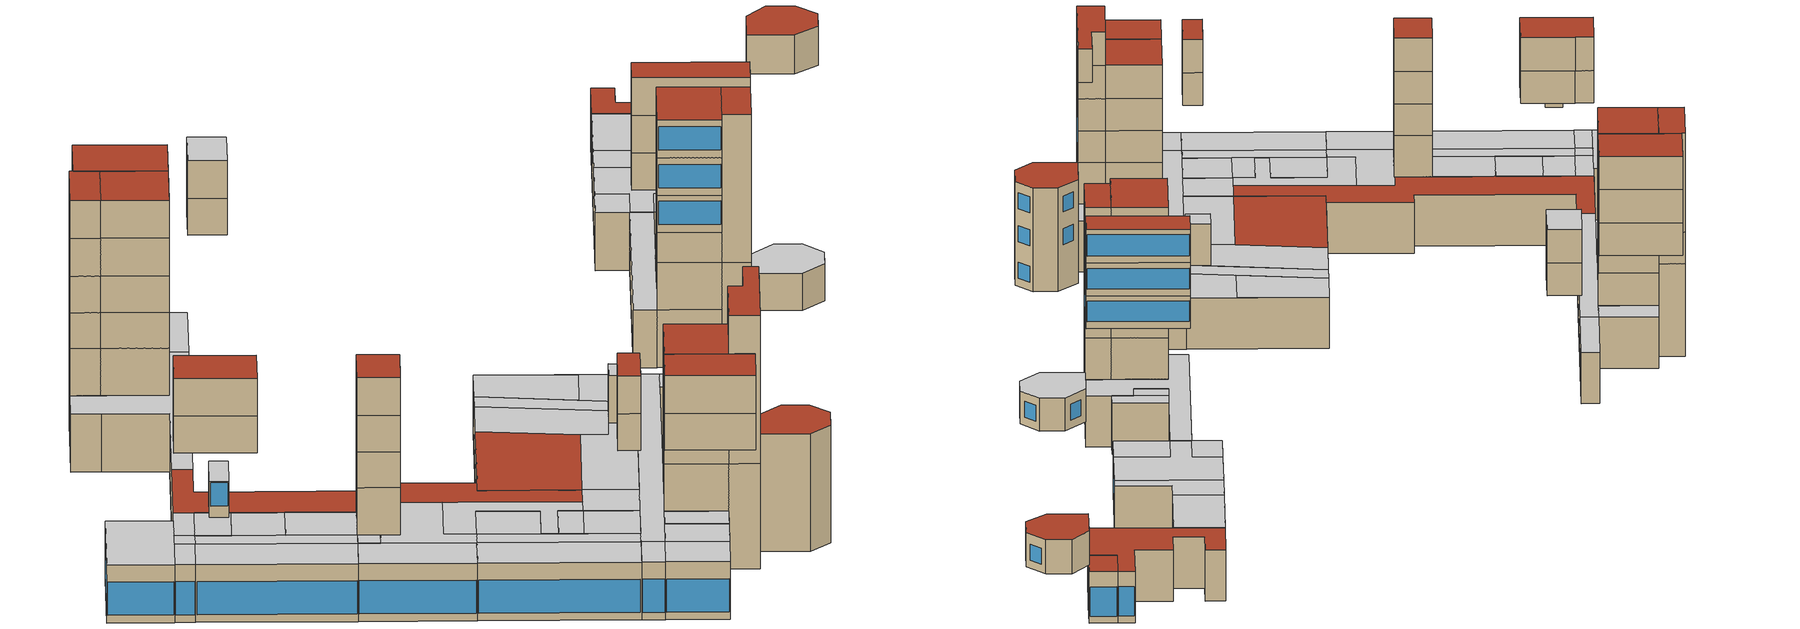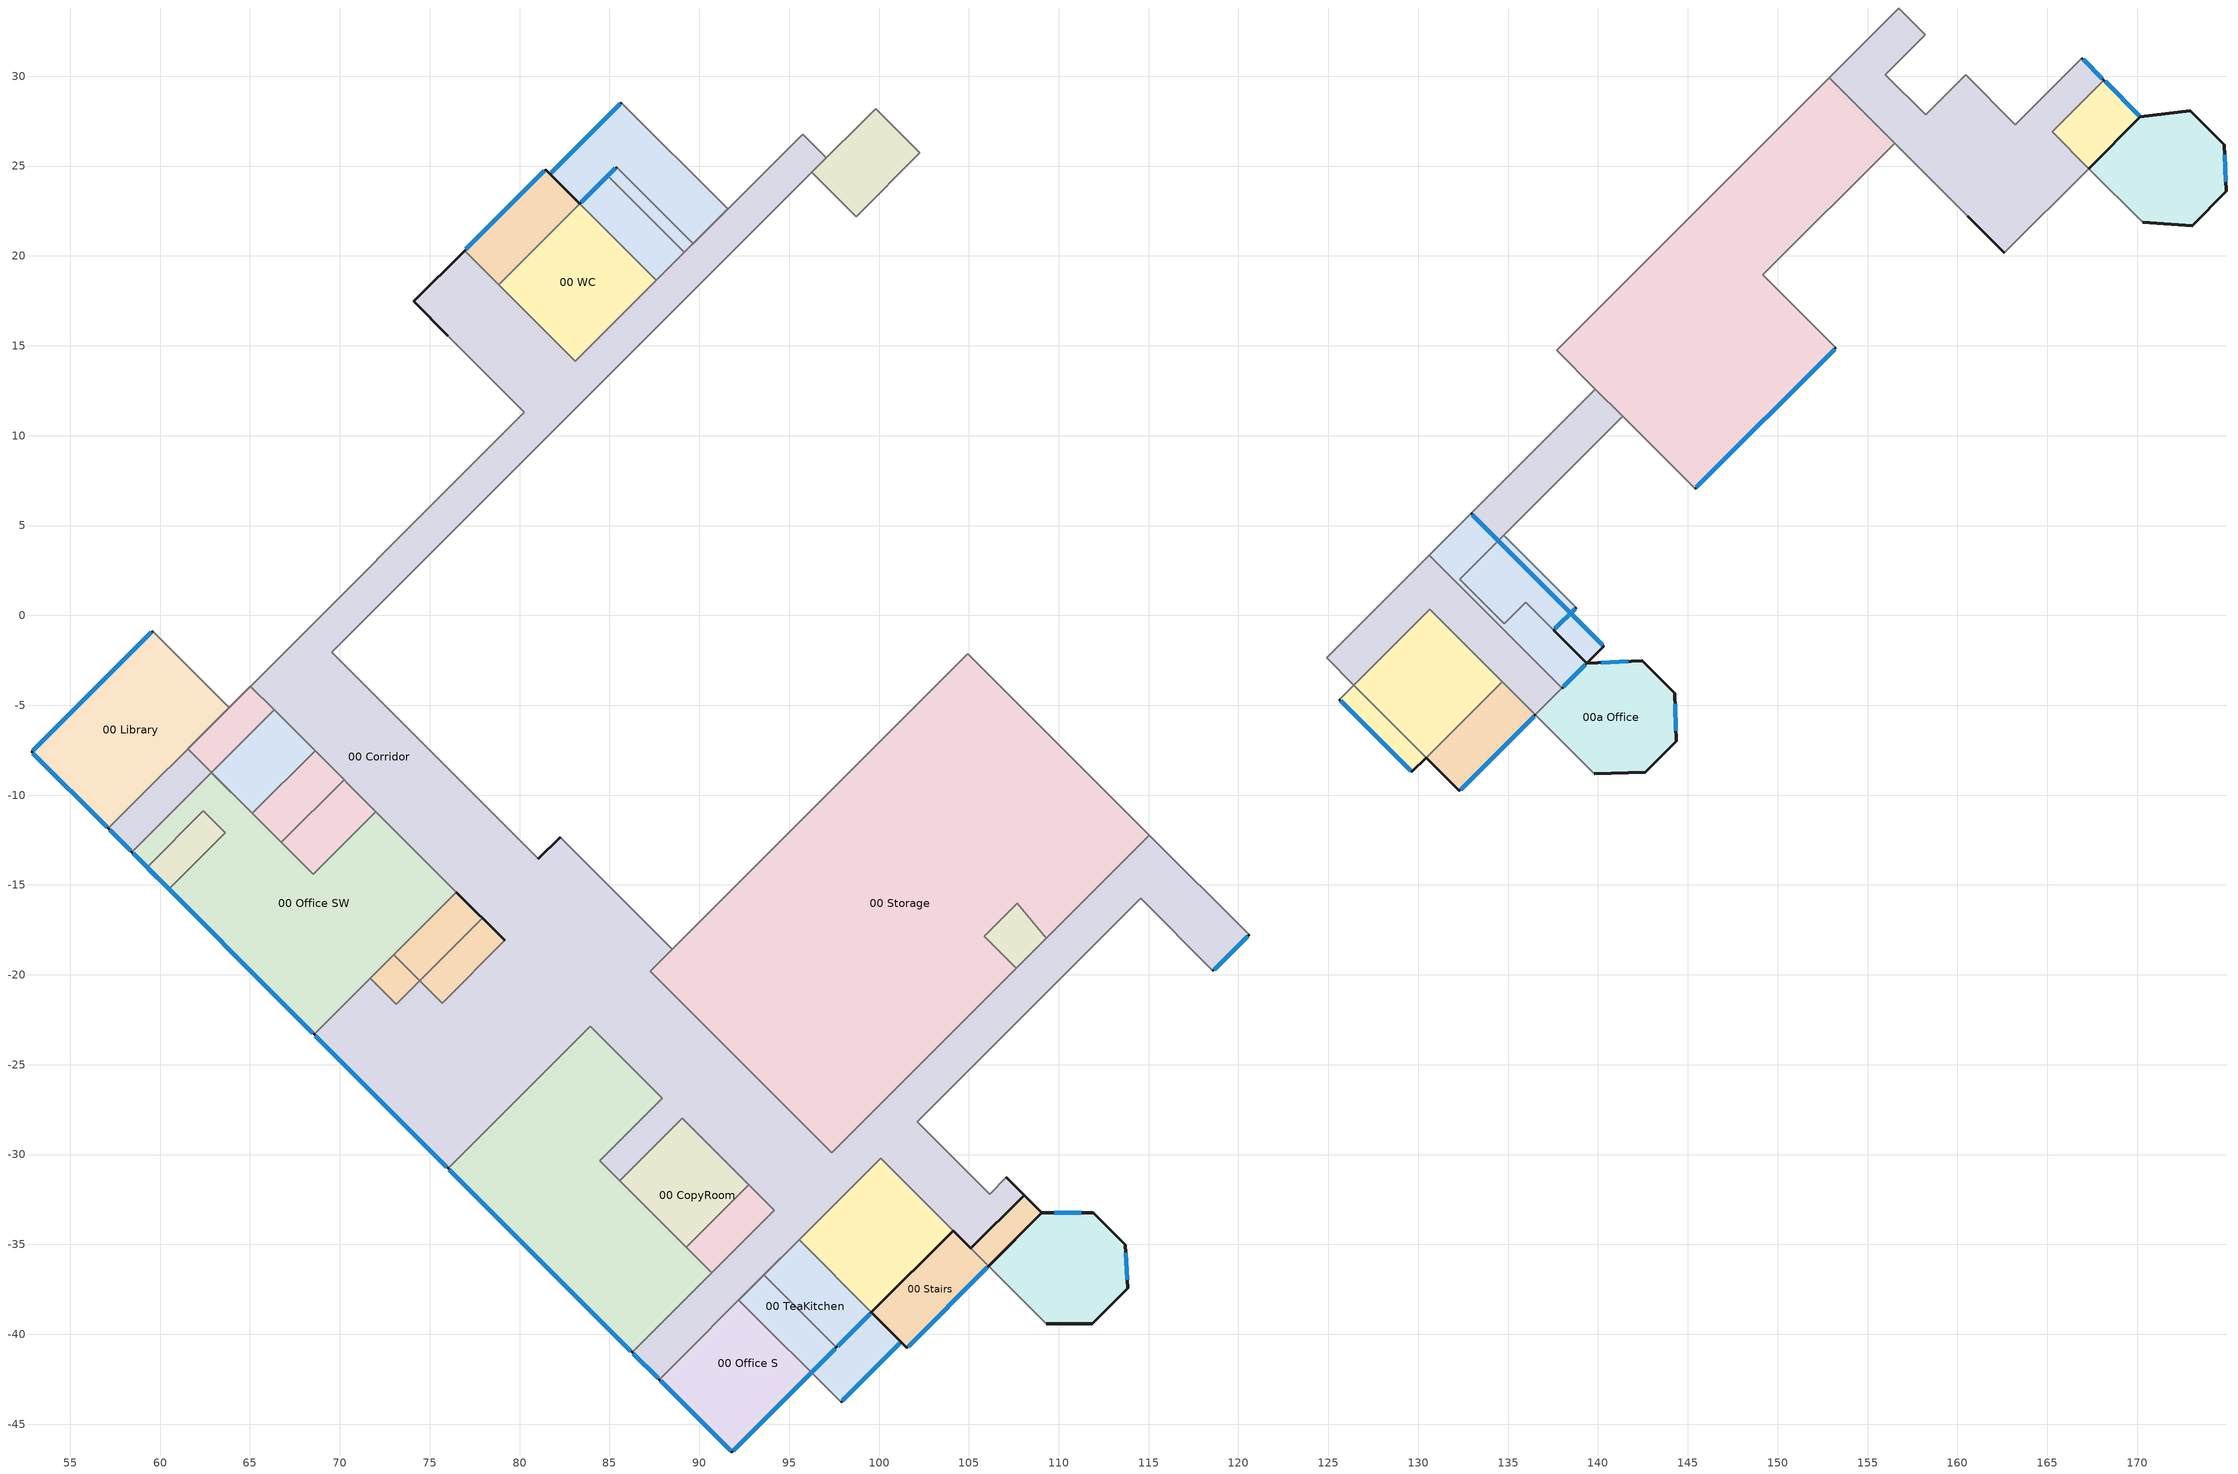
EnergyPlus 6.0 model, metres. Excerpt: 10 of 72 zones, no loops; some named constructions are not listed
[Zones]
00 Library
 floor ground (Slab On Grade): 63.84,-5.13 57.12,-11.86 52.85,-7.59 59.58,-0.87 z0
 wall outside (Exterior Wall - AW1): 59.58,-0.87 52.85,-7.59 57.12,-11.86 z0:5.6
 wall to 00 Office NW (EB_Interior Wall): 63.84,-5.13 59.58,-0.87 z0:5.6
 wall to 00 Corridor (EB_Interior Wall): 57.12,-11.86 63.84,-5.13 z0:5.6
 window (Exterior Window): 52.93,-7.66 57.05,-11.79 / 59.51,-0.94 52.93,-7.52 z0.75:3.94
 ceiling to 01 Office W (EB_Interior Ceiling): 52.85,-7.59 57.12,-11.86 63.84,-5.13 59.58,-0.87 z5.6
00 Office SW
 floor ground (Slab On Grade): 72.01,-10.92 76.48,-15.4 68.57,-23.31 58.43,-13.17 62.86,-8.74 68.52,-14.41 z0; 87.95,-26.86 84.46,-30.35 90.69,-36.58 86.26,-41 76.03,-30.77 83.94,-22.85 z0
 wall outside (Exterior Wall - AW1): 58.43,-13.17 68.57,-23.31 / 76.03,-30.77 86.26,-41 z0:5.6
 wall to 00 Corridor (EB_Interior Wall): 76.48,-15.4 72.01,-10.92 / 62.86,-8.74 58.43,-13.17 / 86.26,-41 90.69,-36.58 / 85.57,-31.45 84.46,-30.35 87.95,-26.86 83.94,-22.85 76.03,-30.77 / 68.57,-23.31 71.7,-20.18 z0:5.6
 wall to 00 TeaKitchen (EB_Interior Wall): 65.14,-11.02 62.86,-8.74 z0:5.6
 wall to 00 Storage (EB_Interior Wall): 72.01,-10.92 68.52,-14.41 65.14,-11.02 z0:5.6
 wall to 00 Stairs (EB_Interior Wall): 71.7,-20.18 76.48,-15.4 z0:5.6
 wall to 00 CopyRoom (EB_Interior Wall): 90.69,-36.58 85.57,-31.45 z0:5.6
 window (Exterior Window): 58.5,-13.24 68.5,-23.24 / 76.1,-30.84 86.2,-40.93 z0.75:3.94
 ceiling to 01 Office NE (EB_Interior Ceiling): 72.01,-10.92 68.52,-14.41 73,-18.88 76.48,-15.4 z5.6; 83.94,-22.85 80.45,-26.34 84.46,-30.35 87.95,-26.86 z5.6
 ceiling to 01 Office SW (EB_Interior Ceiling): 61.56,-10.04 58.43,-13.17 68.57,-23.31 71.7,-20.18 z5.6; 79.16,-27.63 76.03,-30.77 86.26,-41 89.4,-37.87 z5.6
 ceiling to 01 Corridor (EB_Interior Ceiling): 61.56,-10.04 71.7,-20.18 73,-18.88 62.86,-8.74 z5.6; 79.16,-27.63 89.4,-37.87 90.69,-36.58 80.45,-26.34 z5.6
00 TeaKitchen
 floor outside (Slab On Grade): 140.33,-1.72 139.38,-2.67 131.98,4.72 132.94,5.67 z13.6; 99.58,-38.78 101.24,-40.43 97.89,-43.78 96.24,-42.12 z13.6; 87.32,26.88 83.35,22.9 81.7,24.56 85.67,28.53 z13.6
 floor ground (Slab On Grade): 68.62,-7.53 65.14,-11.02 62.86,-8.74 66.34,-5.26 z0; 99.58,-38.78 97.63,-40.73 93.6,-36.7 95.55,-34.75 z0; 138.8,0.44 137.53,-0.83 135.98,0.72 134.79,-0.47 132.3,2.01 134.77,4.47 z0
 floor to 02 Corridor (EB_Interior Floor): 139.38,-2.67 138,-4.05 130.61,3.34 131.98,4.72 z13.6
 floor to 02 Office S (Thermally Activated Slab - Floor): 99.58,-38.78 96.24,-42.12 92.21,-38.09 95.55,-34.75 z13.6
 floor to 01 Office NW (02 Chilled Ceiling Floors): 84.91,24.46 89.17,20.2 87.61,18.64 83.35,22.9 z10.15
 floor to 02 Office NW (Thermally Activated Slab - Floor): 87.32,26.88 91.59,22.61 89.17,20.2 84.91,24.46 z13.6
 wall outside (Exterior Wall - AW1): 97.63,-40.73 99.58,-38.78 / 137.53,-0.83 138.8,0.44 z0:5.6; 97.89,-43.78 101.24,-40.43 / 138,-4.05 140.33,-1.72 132.94,5.67 / 85.67,28.53 81.7,24.56 z13.6:17.15; 97.89,-43.78 101.24,-40.43 / 85.67,28.53 81.7,24.56 / 138,-4.05 140.33,-1.72 132.94,5.67 z17.15:20.8; 138,-4.05 140.33,-1.72 132.94,5.67 / 85.67,28.53 81.7,24.56 z20.8:24.45; 84.91,24.46 83.35,22.9 z10.15:13.6
 wall to 00 Corridor (EB_Interior Wall): 68.62,-7.53 66.34,-5.26 62.86,-8.74 / 95.55,-34.75 93.6,-36.7 / 134.77,4.47 132.3,2.01 134.79,-0.47 135.98,0.72 137.53,-0.83 z0:5.6
 wall to 00 Storage (EB_Interior Wall): 65.14,-11.02 68.62,-7.53 z0:5.6
 wall to 00 WC (EB_Interior Wall): 99.58,-38.78 95.55,-34.75 z0:5.6; 99.58,-38.78 95.55,-34.75 / 83.35,22.9 87.61,18.64 z17.15:20.8; 99.58,-38.78 95.55,-34.75 / 83.35,22.9 87.61,18.64 z13.6:17.15; 83.35,22.9 87.61,18.64 z10.15:13.6; 83.35,22.9 87.61,18.64 z20.8:24.45
 wall to 00 Office S (EB_Interior Wall): 93.6,-36.7 97.63,-40.73 z0:5.6
 wall to 03 Corridor (EB_Interior Wall): 130.61,3.34 138,-4.05 / 95.55,-34.75 92.21,-38.09 97.89,-43.78 / 87.61,18.64 91.59,22.61 z13.6:17.15
 wall to 03 Office NE (EB_Interior Wall): 132.94,5.67 130.61,3.34 z13.6:17.15
 wall to 04 Corridor (EB_Interior Wall): 95.55,-34.75 92.21,-38.09 97.89,-43.78 / 87.61,18.64 91.59,22.61 / 130.61,3.34 138,-4.05 z17.15:20.8
 wall to 05 Corridor (EB_Interior Wall): 130.61,3.34 138,-4.05 / 87.61,18.64 91.59,22.61 z20.8:24.45
 wall to 05 Office NE (EB_Interior Wall): 132.94,5.67 130.61,3.34 z20.8:24.45
 wall to 02 Corridor (EB_Interior Wall): 87.61,18.64 89.17,20.2 z10.15:13.6
 wall to 04 Office NW (EB_Interior Wall): 91.59,22.61 85.67,28.53 z17.15:20.8
 wall to 02 Office NW (EB_Interior Wall): 89.17,20.2 84.91,24.46 z10.15:13.6
 wall to 03 Office NW (EB_Interior Wall): 91.59,22.61 85.67,28.53 z13.6:17.15
 wall to 05 Office NW (EB_Interior Wall): 91.59,22.61 85.67,28.53 z20.8:24.45
 wall to 04 Office NE (EB_Interior Wall): 132.94,5.67 130.61,3.34 z17.15:20.8
 wall to 00 Office SE (EB_Interior Wall): 138.8,0.44 134.77,4.47 z0:5.6
 wall to 00 Stairs (EB_Interior Wall): 101.24,-40.43 99.58,-38.78 / 81.7,24.56 83.35,22.9 z17.15:20.8; 101.24,-40.43 99.58,-38.78 / 81.7,24.56 83.35,22.9 z13.6:17.15; 81.7,24.56 83.35,22.9 z20.8:24.45
 window (Exterior Window): 140.26,-1.65 133.01,5.6 / 85.6,28.46 81.77,24.63 / 97.96,-43.71 101.16,-40.5 z14.35:16.6; 140.26,-1.65 133.01,5.6 / 85.6,28.46 81.77,24.63 / 97.96,-43.71 101.16,-40.5 z17.9:20.15; 140.26,-1.65 133.01,5.6 / 85.6,28.46 81.77,24.63 z21.55:23.9; 84.84,24.39 83.42,22.97 z11.25:13.5; 97.7,-40.66 99.51,-38.85 / 137.6,-0.76 138.73,0.37 z0.75:3.94
 window (Stairs Window): 138.07,-3.97 139.3,-2.74 z13.7:17.05; 138.07,-3.97 139.3,-2.74 z17.25:20.7; 138.07,-3.97 139.3,-2.74 z20.9:24.35
 ceiling to 01 Office NE (EB_Interior Ceiling): 66.34,-5.26 62.86,-8.74 65.14,-11.02 68.62,-7.53 z5.6
 ceiling to 01 Office SE (EB_Interior Ceiling): 95.55,-34.75 93.6,-36.7 97.63,-40.73 99.58,-38.78 z5.6
 ceiling adiabatic (EB_Interior Ceiling): 95.55,-34.75 92.21,-38.09 97.89,-43.78 101.24,-40.43 z17.15; 132.94,5.67 130.61,3.34 138,-4.05 140.33,-1.72 z17.15; 85.67,28.53 81.7,24.56 87.61,18.64 91.59,22.61 z17.15
 ceiling to 01 Corridor (EB_Interior Ceiling): 132.3,2.01 134.79,-0.47 135.98,0.72 133.5,3.2 z5.6
 ceiling to 01 Storage (EB_Interior Ceiling): 134.77,4.47 133.5,3.2 137.53,-0.83 138.8,0.44 z5.6
 roof outside (EB_Roof): 95.55,-34.75 92.21,-38.09 97.89,-43.78 101.24,-40.43 z20.8; 132.94,5.67 130.61,3.34 138,-4.05 140.33,-1.72 z24.45; 83.35,22.9 87.61,18.64 89.17,20.2 84.91,24.46 z13.6; 85.67,28.53 81.7,24.56 87.61,18.64 91.59,22.61 z24.45; 132.94,5.67 130.61,3.34 138,-4.05 140.33,-1.72 z20.8
00 Storage
 floor ground (Slab On Grade): 115.04,-12.22 97.37,-29.9 87.27,-19.8 104.94,-2.13 z0; 156.5,26.28 149.18,18.95 153.24,14.88 145.41,7.05 137.7,14.76 152.86,29.92 z0; 72.01,-10.92 68.52,-14.41 65.14,-11.02 68.62,-7.53 z0
 floor to 02 Office NW (Thermally Activated Slab - Floor): 92.76,-31.68 94.18,-33.09 90.69,-36.58 89.28,-35.16 z13.6
 floor to 02 Office NE (Thermally Activated Slab - Floor): 65.03,-3.94 70.23,-9.15 66.75,-12.63 61.54,-7.43 z13.6
 wall outside (Exterior Wall - AW1): 145.41,7.05 153.24,14.88 z0:5.6
 wall to 00 Corridor (EB_Interior Wall): 139.86,12.6 141.38,11.08 / 156.5,26.28 152.86,29.92 / 72.01,-10.92 68.62,-7.53 / 88.5,-18.57 87.27,-19.8 97.37,-29.9 115.04,-12.22 z0:5.6
 wall to 00 Auction (EB_Interior Wall): 115.04,-12.22 104.94,-2.13 / 137.7,14.76 139.86,12.6 z0:5.6
 wall to 00 Office SE (EB_Interior Wall): 153.24,14.88 149.18,18.95 156.5,26.28 / 141.38,11.08 145.41,7.05 z0:5.6
 wall to 00 Retail (EB_Interior Wall): 152.86,29.92 137.7,14.76 z0:5.6
 wall to 04 Office NW (EB_Interior Wall): 65.03,-3.94 61.54,-7.43 / 94.18,-33.09 92.76,-31.68 z17.15:20.8
 wall to 04 Office SE (EB_Interior Wall): 70.23,-9.15 66.34,-5.26 z17.15:20.8
 wall to 04 Corridor (EB_Interior Wall): 89.28,-35.16 90.69,-36.58 94.18,-33.09 / 61.54,-7.43 66.75,-12.63 / 66.34,-5.26 65.03,-3.94 z17.15:20.8
 wall to 04 Office NE (EB_Interior Wall): 92.76,-31.68 89.28,-35.16 / 66.75,-12.63 70.23,-9.15 z17.15:20.8
 wall to 03 Corridor (EB_Interior Wall): 89.28,-35.16 90.69,-36.58 94.18,-33.09 / 61.54,-7.43 66.75,-12.63 / 66.34,-5.26 65.03,-3.94 z13.6:17.15
 wall to 03 Office NW (EB_Interior Wall): 94.18,-33.09 92.76,-31.68 / 65.03,-3.94 61.54,-7.43 z13.6:17.15
 wall to 03 Office NE (EB_Interior Wall): 92.76,-31.68 89.28,-35.16 / 66.75,-12.63 70.23,-9.15 z13.6:17.15
 wall to 03 Office SE (EB_Interior Wall): 70.23,-9.15 66.34,-5.26 z13.6:17.15
 wall to 00 Mystery Room (EB_Interior Wall): 104.94,-2.13 88.5,-18.57 z0:5.6
 window (Exterior Window): 145.48,7.12 153.17,14.81 z0.75:3.94
 ceiling to 01 Office NW (EB_Interior Ceiling): 102.26,-17.94 93.83,-26.36 97.37,-29.9 107.63,-19.63 105.87,-17.87 104.03,-19.7 z5.6; 101.64,-5.43 110.8,-16.47 115.04,-12.22 111.51,-8.69 107.59,-12.6 z5.6
 ceiling to 01 Daycare Room2 (EB_Interior Ceiling): 144.55,21.61 152.26,13.9 153.24,14.88 149.18,18.95 150.84,20.62 147.2,24.26 z5.6
 ceiling to 01 Office NE (EB_Interior Ceiling): 68.62,-7.53 65.14,-11.02 68.52,-14.41 72.01,-10.92 z5.6; 101.64,-5.43 107.59,-12.6 111.51,-8.69 104.94,-2.13 z5.6
 ceiling to 01 Office SW (EB_Interior Ceiling): 96.31,-10.76 102.26,-17.94 104.03,-19.7 107.7,-16.03 100.15,-6.92 z5.6
 ceiling to 01 DaycareGroup (EB_Interior Ceiling): 137.7,14.76 139.86,12.6 142.69,15.42 140.53,17.59 z5.6; 152.86,29.92 147.2,24.26 150.84,20.62 156.5,26.28 z5.6; 141.38,11.08 145.41,7.05 148.24,9.88 144.21,13.91 z5.6
 ceiling adiabatic (EB_Interior Ceiling): 89.28,-35.16 90.69,-36.58 94.18,-33.09 92.76,-31.68 z17.15; 61.54,-7.43 66.75,-12.63 70.23,-9.15 65.03,-3.94 z17.15
 ceiling to 01 Daycare Corridor (EB_Interior Ceiling): 140.53,17.59 142.69,15.42 139.86,12.6 141.38,11.08 144.21,13.91 148.24,9.88 152.26,13.9 144.55,21.61 z5.6
 ceiling to 01 Corridor (EB_Interior Ceiling): 101.64,-5.43 100.15,-6.92 109.31,-17.96 110.8,-16.47 z5.6
 roof outside (EB_Roof): 96.31,-10.76 87.27,-19.8 93.83,-26.36 102.26,-17.94 z5.6; 89.28,-35.16 90.69,-36.58 94.18,-33.09 92.76,-31.68 z20.8; 61.54,-7.43 66.75,-12.63 70.23,-9.15 65.03,-3.94 z20.8
00 Office S
 floor ground (Slab On Grade): 97.63,-40.73 91.81,-46.55 87.78,-42.52 93.6,-36.7 z0
 wall outside (Exterior Wall - AW1): 87.78,-42.52 91.81,-46.55 97.63,-40.73 z0:5.6
 wall to 00 Corridor (EB_Interior Wall): 93.6,-36.7 87.78,-42.52 z0:5.6
 window (Exterior Window): 87.85,-42.59 91.74,-46.48 / 91.88,-46.48 97.56,-40.8 z0.75:3.94
 ceiling to 01 Office SE (EB_Interior Ceiling): 93.6,-36.7 90.91,-39.39 94.94,-43.42 97.63,-40.73 z5.6
 ceiling to 01 Office S (EB_Interior Ceiling): 87.78,-42.52 91.81,-46.55 94.94,-43.42 90.91,-39.39 z5.6
00 WC
 floor ground (Slab On Grade): 100.09,-30.21 104.12,-34.24 99.58,-38.78 95.55,-34.75 z0; 87.61,18.64 83.11,14.13 78.84,18.4 83.35,22.9 z0; 170.18,27.74 167.31,24.86 165.26,26.9 168.14,29.78 z0; 134.67,-3.68 130.44,-7.91 126.41,-3.88 130.64,0.35 z0
 floor to 02 Office SE (Thermally Activated Slab - Floor): 130.44,-7.91 129.65,-8.71 125.62,-4.68 126.41,-3.88 z13.6
 wall outside (Exterior Wall - AW1): 170.18,27.74 168.14,29.78 z0:5.6; 125.62,-4.68 129.65,-8.71 130.44,-7.91 z17.15:20.8; 125.62,-4.68 129.65,-8.71 130.44,-7.91 z13.6:17.15; 125.62,-4.68 129.65,-8.71 130.44,-7.91 z20.8:24.45
 wall to 00 Stairs (EB_Interior Wall): 99.58,-38.78 104.12,-34.24 z0:20.8; 130.44,-7.91 134.67,-3.68 / 83.35,22.9 78.84,18.4 z0:24.45
 wall to 00 Corridor (EB_Interior Wall): 104.12,-34.24 100.09,-30.21 95.55,-34.75 / 78.84,18.4 83.11,14.13 87.61,18.64 83.35,22.9 / 168.14,29.78 165.26,26.9 167.31,24.86 / 134.67,-3.68 130.64,0.35 126.41,-3.88 z0:5.6
 wall to 01 Corridor (EB_Interior Wall): 134.67,-3.68 130.64,0.35 126.41,-3.88 / 104.12,-34.24 100.09,-30.21 95.55,-34.75 / 78.84,18.4 83.11,14.13 87.61,18.64 z5.6:10.15
 wall to 00 Auction (EB_Interior Wall): 126.41,-3.88 130.44,-7.91 z0:5.6
 wall to 00a Storage (EB_Interior Wall): 167.31,24.86 170.18,27.74 z2.8:5.6
 wall to 00a Tech (EB_Interior Wall): 167.31,24.86 170.18,27.74 z0:2.8
 wall to 01 Office SE (EB_Interior Wall): 95.55,-34.75 99.58,-38.78 / 126.41,-3.88 130.44,-7.91 z5.6:10.15
 wall to 02 Corridor (EB_Interior Wall): 104.12,-34.24 100.09,-30.21 95.55,-34.75 / 78.84,18.4 83.11,14.13 87.61,18.64 / 134.67,-3.68 130.64,0.35 126.41,-3.88 z10.15:13.6
 wall to 01 Office NW (EB_Interior Wall): 87.61,18.64 83.35,22.9 z5.6:10.15
 wall to 02 Office S (EB_Interior Wall): 95.55,-34.75 99.58,-38.78 z10.15:13.6
 wall to 04 Corridor (EB_Interior Wall): 134.67,-3.68 130.64,0.35 125.62,-4.68 / 78.84,18.4 83.11,14.13 87.61,18.64 / 104.12,-34.24 100.09,-30.21 95.55,-34.75 z17.15:20.8
 wall to 03 Corridor (EB_Interior Wall): 104.12,-34.24 100.09,-30.21 95.55,-34.75 / 134.67,-3.68 130.64,0.35 125.62,-4.68 / 78.84,18.4 83.11,14.13 87.61,18.64 z13.6:17.15
 wall to 02 Office SE (EB_Interior Wall): 126.41,-3.88 130.44,-7.91 z10.15:13.6
 wall to 05 Corridor (EB_Interior Wall): 78.84,18.4 83.11,14.13 87.61,18.64 / 134.67,-3.68 130.64,0.35 125.62,-4.68 z20.8:24.45
 window (Exterior Window): 170.11,27.81 168.21,29.71 z0.75:3.94; 125.69,-4.75 129.58,-8.64 z14.35:16.6; 125.69,-4.75 129.58,-8.64 z17.9:20.15; 125.69,-4.75 129.58,-8.64 z21.55:23.8
 roof outside (EB_Roof): 165.26,26.9 167.31,24.86 170.18,27.74 168.14,29.78 z5.6; 125.62,-4.68 129.65,-8.71 134.67,-3.68 130.64,0.35 z24.45; 95.55,-34.75 99.58,-38.78 104.12,-34.24 100.09,-30.21 z20.8; 83.35,22.9 78.84,18.4 83.11,14.13 87.61,18.64 z24.45
00a Office
 floor ground (Slab On Grade): 113.7,-35.02 113.83,-37.43 111.85,-39.4 109.3,-39.42 106.09,-36.21 109.06,-33.24 111.91,-33.23 z-1.2
 floor to 00a Tech (EB_Interior Floor): 144.28,-4.33 144.36,-6.99 142.63,-8.72 139.8,-8.81 136.52,-5.53 139.38,-2.67 142.47,-2.52 z2.8
 floor to 00a Storage (EB_Interior Floor): 174.84,26.18 174.96,23.59 173.06,21.69 170.31,21.86 167.31,24.86 170.18,27.74 172.94,28.08 z6.4
 wall outside (Exterior Wall - AW3): 109.3,-39.42 111.85,-39.4 113.83,-37.43 113.7,-35.02 111.91,-33.23 109.06,-33.24 z-1.2:10.15; 139.8,-8.81 142.63,-8.72 144.36,-6.99 144.28,-4.33 142.47,-2.52 139.38,-2.67 z2.8:6.4; 170.31,21.86 173.06,21.69 174.96,23.59 174.84,26.18 172.94,28.08 170.18,27.74 167.31,24.86 z6.4:10.15
 wall to 01 Corridor (EB_Interior Wall): 109.06,-33.24 106.09,-36.21 z5.6:10.15; 139.38,-2.67 136.52,-5.53 z5.6:6.4
 wall to 00a Stairs (EB_Interior Wall): 106.09,-36.21 109.3,-39.42 z-1.2:10.15; 136.52,-5.53 139.8,-8.81 z2.8:6.4; 167.31,24.86 170.31,21.86 z6.4:10.15
 wall ground (Exterior Wall - AW3): 109.06,-33.24 106.09,-36.21 z-1.2:0
 wall to 00 Corridor (EB_Interior Wall): 109.06,-33.24 106.09,-36.21 z0:5.6; 139.38,-2.67 136.52,-5.53 z2.8:5.6
 window (Exterior Window): 113.8,-36.97 113.73,-35.48 z-0.3:1.45; 113.8,-36.97 113.73,-35.48 / 111.24,-33.23 109.74,-33.24 / 144.34,-6.41 144.29,-4.91 / 141.67,-2.56 140.17,-2.63 z3.7:5.45; 113.8,-36.97 113.73,-35.48 / 111.24,-33.23 109.74,-33.24 / 174.94,24.14 174.86,25.64 z7.3:9.05
 ceiling to 00a Tech (EB_Interior Ceiling): 139.38,-2.67 136.52,-5.53 139.8,-8.81 142.63,-8.72 144.36,-6.99 144.28,-4.33 142.47,-2.52 z6.4
 roof outside (EB_Roof): 109.06,-33.24 106.09,-36.21 109.3,-39.42 111.85,-39.4 113.83,-37.43 113.7,-35.02 111.91,-33.23 z10.15; 170.18,27.74 167.31,24.86 170.31,21.86 173.06,21.69 174.96,23.59 174.84,26.18 172.94,28.08 z10.15
00 CopyRoom
 floor ground (Slab On Grade): 89.05,-27.97 94.18,-33.09 90.69,-36.58 85.57,-31.45 z0
 floor to 00 Storage (EB_Interior Floor): 107.7,-16.03 109.31,-17.96 107.63,-19.63 105.87,-17.87 z5.6
 floor to 01 Office SW (02 Chilled Ceiling Floors): 63.62,-12.1 60.49,-15.23 59.28,-14.01 62.41,-10.88 z10.15
 floor to 02 Office SE (Thermally Activated Slab - Floor): 99.8,28.2 102.28,25.73 98.74,22.19 96.27,24.67 z13.6
 wall outside (Exterior Wall - AW1): 59.28,-14.01 60.49,-15.23 z10.15:13.6
 wall to 00 Corridor (EB_Interior Wall): 90.69,-36.58 94.18,-33.09 89.05,-27.97 85.57,-31.45 z0:5.6
 wall to 01 Corridor (EB_Interior Wall): 107.63,-19.63 109.31,-17.96 107.7,-16.03 z5.6:10.15
 wall to 01 Office SW (EB_Interior Wall): 107.7,-16.03 105.87,-17.87 z5.6:10.15
 wall to 01 Office NW (EB_Interior Wall): 105.87,-17.87 107.63,-19.63 z5.6:10.15
 wall to 02 Office W (EB_Interior Wall): 62.41,-10.88 59.28,-14.01 z10.15:13.6
 wall to 02 Corridor (EB_Interior Wall): 63.62,-12.1 62.41,-10.88 z10.15:13.6
 wall to 02 Office SW (EB_Interior Wall): 60.49,-15.23 63.62,-12.1 z10.15:13.6
 wall to 04 Corridor (EB_Interior Wall): 102.28,25.73 99.8,28.2 96.27,24.67 z17.15:20.8
 wall to 04 Office SE (EB_Interior Wall): 96.27,24.67 98.74,22.19 z17.15:20.8
 wall to 04 Office SW (EB_Interior Wall): 98.74,22.19 102.28,25.73 z17.15:20.8
 wall to 03 Corridor (EB_Interior Wall): 102.28,25.73 99.8,28.2 96.27,24.67 z13.6:17.15
 wall to 03 Office SE (EB_Interior Wall): 96.27,24.67 98.74,22.19 z13.6:17.15
 wall to 03 Office SW (EB_Interior Wall): 98.74,22.19 102.28,25.73 z13.6:17.15
 window (Exterior Window): 59.35,-14.08 60.42,-15.16 z11.25:13.5
 ceiling to 01 Office NE (EB_Interior Ceiling): 85.57,-31.45 87.15,-33.04 90.64,-29.55 89.05,-27.97 z5.6
 ceiling to 02 Office NW (EB_Interior Ceiling): 107.7,-16.03 105.87,-17.87 107.63,-19.63 109.31,-17.96 z10.15
 ceiling to 01 Office NW (EB_Interior Ceiling): 87.15,-33.04 90.69,-36.58 94.18,-33.09 90.64,-29.55 z5.6
 ceiling to 03 Office SW (Thermally Activated Slab): 59.28,-14.01 60.49,-15.23 63.62,-12.1 62.41,-10.88 z13.6
 ceiling to 05 Office SE (Thermally Activated Slab): 99.8,28.2 96.27,24.67 98.74,22.19 102.28,25.73 z20.8
 roof outside (EB_Roof): 99.8,28.2 96.27,24.67 98.74,22.19 102.28,25.73 z17.15
00 Stairs
 floor ground (Slab On Grade): 134.67,-3.68 136.52,-5.53 132.29,-9.76 130.44,-7.91 z0; 83.35,22.9 78.84,18.4 76.94,20.3 81.45,24.81 z0; 76.48,-15.4 77.93,-16.84 73.15,-21.62 71.7,-20.18 z0; 106.09,-36.21 101.55,-40.75 99.58,-38.78 104.12,-34.24 z0; 109.06,-33.24 106.09,-36.21 105.11,-35.22 108.08,-32.25 z20.8
 floor to 00 Corridor (EB_Interior Floor): 79.17,-18.08 75.69,-21.57 74.44,-20.33 77.93,-16.84 z5.6
 wall outside (Exterior Wall - AW1): 99.58,-38.78 101.55,-40.75 / 130.44,-7.91 132.29,-9.76 136.52,-5.53 / 81.45,24.81 76.94,20.3 z10.15:24.45; 79.17,-18.08 76.48,-15.4 / 83.35,22.9 81.45,24.81 z10.15:13.6; 79.17,-18.08 76.48,-15.4 z5.6:10.15; 79.17,-18.08 76.48,-15.4 z13.6:17.15; 79.17,-18.08 76.48,-15.4 z17.15:20.8; 109.06,-33.24 108.08,-32.25 105.11,-35.22 104.12,-34.24 99.58,-38.78 z20.8:24.45; 83.35,22.9 81.45,24.81 / 130.44,-7.91 132.29,-9.76 / 99.58,-38.78 101.55,-40.75 z0:10.15; 81.7,24.56 81.45,24.81 z13.6:24.45; 101.55,-40.75,24.45 101.55,-40.75,10.15 106.09,-36.21,10.15 106.09,-36.21,20.8 109.06,-33.24,20.8 109.06,-33.24,24.45
 wall to 00 Corridor (EB_Interior Wall): 71.7,-20.18 73.15,-21.62 77.93,-16.84 76.48,-15.4 / 106.09,-36.21 104.12,-34.24 / 76.94,20.3 78.84,18.4 / 136.52,-5.53 134.67,-3.68 z0:5.6
 wall to 02 Corridor (EB_Interior Wall): 106.09,-36.21 104.12,-34.24 / 73,-18.88 75.69,-21.57 79.17,-18.08 / 136.52,-5.53 134.67,-3.68 / 76.94,20.3 78.84,18.4 z10.15:13.6
 wall to 03 Corridor (EB_Interior Wall): 76.94,20.3 78.84,18.4 / 73,-18.88 75.69,-21.57 79.17,-18.08 / 106.09,-36.21 104.12,-34.24 z13.6:17.15
 wall to 01 Corridor (EB_Interior Wall): 106.09,-36.21 104.12,-34.24 / 73,-18.88 75.69,-21.57 79.17,-18.08 / 76.94,20.3 78.84,18.4 / 136.52,-5.53 134.67,-3.68 z5.6:10.15
 wall to 01 Office NE (EB_Interior Wall): 76.48,-15.4 73,-18.88 z5.6:10.15
 wall to 02 Office NE (EB_Interior Wall): 76.48,-15.4 73,-18.88 z10.15:13.6
 wall to 04 Corridor (EB_Interior Wall): 73,-18.88 75.69,-21.57 79.17,-18.08 / 136.52,-5.53 134.67,-3.68 / 76.94,20.3 78.84,18.4 / 106.09,-36.21 104.12,-34.24 z17.15:20.8
 wall to 03 ServerRoom (EB_Interior Wall): 76.48,-15.4 73,-18.88 z17.15:20.8; 76.48,-15.4 73,-18.88 z13.6:17.15
 wall to 05 Corridor (EB_Interior Wall): 136.52,-5.53 134.67,-3.68 / 76.94,20.3 78.84,18.4 z20.8:24.45
 wall to 00a Stairs (EB_Interior Wall): 101.55,-40.75 106.09,-36.21 / 81.45,24.81 76.94,20.3 / 132.29,-9.76 136.52,-5.53 z0:10.15
 window (Stairs Window): 132.36,-9.69 136.45,-5.6 / 81.38,24.73 77.02,20.37 z10.25:24.35; 101.62,-40.68 106.02,-36.28 z10.25:20.8
 ceiling to 01 Corridor (EB_Interior Ceiling): 71.7,-20.18 73.15,-21.62 74.44,-20.33 73,-18.88 z5.6
 ceiling adiabatic (EB_Interior Ceiling): 76.48,-15.4 73,-18.88 75.69,-21.57 79.17,-18.08 z10.15; 76.48,-15.4 73,-18.88 75.69,-21.57 79.17,-18.08 z13.6; 76.48,-15.4 73,-18.88 75.69,-21.57 79.17,-18.08 z17.15
 roof outside (EB_Roof): 81.45,24.81 76.94,20.3 78.84,18.4 83.35,22.9 z24.45; 104.12,-34.24 99.58,-38.78 101.55,-40.75 109.06,-33.24 108.08,-32.25 105.11,-35.22 z24.45; 76.48,-15.4 73,-18.88 74.44,-20.33 77.93,-16.84 z5.6; 130.44,-7.91 132.29,-9.76 136.52,-5.53 134.67,-3.68 z24.45; 76.48,-15.4 73,-18.88 75.69,-21.57 79.17,-18.08 z20.8
00 Corridor
 floor ground (Slab On Grade): 166.92,31.01 168.14,29.78 165.26,26.9 167.31,24.86 162.61,20.17 152.86,29.92 156.73,33.79 158.21,32.31 155.99,30.09 158.22,27.85 160.45,30.07 163.22,27.31 z0; 97.07,25.46 69.55,-2.05 81.05,-13.55 82.26,-12.33 88.5,-18.57 87.27,-19.8 97.37,-29.9 115.04,-12.22 120.59,-17.77 118.58,-19.78 114.55,-15.75 102.13,-28.16 106.16,-32.19 107.09,-31.27 109.06,-33.24 106.09,-36.21 100.09,-30.21 87.78,-42.52 86.26,-41 94.18,-33.09 89.05,-27.97 85.57,-31.45 84.46,-30.35 87.95,-26.86 83.94,-22.85 76.03,-30.77 68.57,-23.31 71.7,-20.18 73.15,-21.62 77.93,-16.84 66.34,-5.26 58.43,-13.17 57.12,-11.86 80.27,11.3 74.11,17.47 76.94,20.3 83.11,14.13 87.61,18.64 83.35,22.9 85.39,24.95 89.66,20.68 95.75,26.78 z0; 141.38,11.08 132.3,2.01 134.79,-0.47 135.98,0.72 139.38,-2.67 136.52,-5.53 130.64,0.35 126.41,-3.88 124.9,-2.37 139.86,12.6 z0
 wall outside (Exterior Wall - AW1): 118.58,-19.78 120.59,-17.77 / 86.26,-41 87.78,-42.52 / 68.57,-23.31 76.03,-30.77 / 82.26,-12.33 81.05,-13.55 / 85.39,24.95 83.35,22.9 / 139.38,-2.67 137.53,-0.83 / 168.14,29.78 166.92,31.01 / 109.06,-33.24 107.09,-31.27 / 160.57,22.21 162.61,20.17 / 74.11,17.47 76.01,15.56 / 57.12,-11.86 58.43,-13.17 z0:5.6; 76.94,20.3 74.11,17.47 z4.5:5.6; 76.94,20.3 74.11,17.47 z2.8:4.5
 wall to 00 Auction (EB_Interior Wall): 120.59,-17.77 115.04,-12.22 / 139.86,12.6 124.9,-2.37 126.41,-3.88 z0:5.6
 wall to 00 Mystery Room (EB_Interior Wall): 88.5,-18.57 82.26,-12.33 / 74.04,2.44 97.07,25.46 z0:5.6
 wall to 00 Technical (EB_Interior Wall): 81.05,-13.55 69.55,-2.05 74.04,2.44 / 166.92,31.01 163.22,27.31 160.45,30.07 158.22,27.85 155.99,30.09 158.21,32.31 156.73,33.79 z0:5.6
 wall to 00 Office SE (EB_Interior Wall): 156.5,26.28 160.57,22.21 / 107.09,-31.27 106.16,-32.19 102.13,-28.16 114.55,-15.75 118.58,-19.78 / 134.77,4.47 141.38,11.08 z0:5.6
 wall to 00 Office NW (EB_Interior Wall): 95.75,26.78 89.66,20.68 85.39,24.95 / 76.01,15.56 80.27,11.3 63.84,-5.13 z0:5.6
 wall to 00 Archive (EB_Interior Wall): 97.07,25.46 95.75,26.78 z0:5.6
 wall to 00 Retail (EB_Interior Wall): 156.73,33.79 152.86,29.92 z0:5.6
 wall to 00a Stairs (EB_Interior Wall): 162.61,20.17 167.31,24.86 z0:5.6
 wall to 00a Tech (EB_Interior Wall): 76.94,20.3 74.11,17.47 / 136.52,-5.53 139.38,-2.67 z0:2.8
 window (Exterior Window): 118.65,-19.71 120.52,-17.84 / 85.32,24.88 83.42,22.97 / 168.07,29.85 166.99,30.94 / 86.33,-41.07 87.71,-42.44 / 68.64,-23.38 75.95,-30.69 / 57.19,-11.93 58.36,-13.1 z0.75:3.94
 ceiling to 01 Corridor (EB_Interior Ceiling): 132.3,2.01 141.38,11.08 139.86,12.6 124.9,-2.37 126.41,-3.88 130.64,0.35 136.52,-5.53 139.38,-2.67 135.98,0.72 134.79,-0.47 z5.6; 61.54,-7.43 60.25,-8.72 61.56,-10.04 62.86,-8.74 z5.6; 74.44,-20.33 73.15,-21.62 79.16,-27.63 80.45,-26.34 78.37,-24.26 83.27,-19.36 80.59,-16.67 75.69,-21.57 z5.6; 102.13,-28.16 116.56,-13.74 115.04,-12.22 89.4,-37.87 90.91,-39.39 100.09,-30.21 106.09,-36.21 109.06,-33.24 107.09,-31.27 106.16,-32.19 z5.6; 95.75,26.78 89.66,20.68 90.97,19.37 97.07,25.46 z5.6; 74.11,17.47 80.27,11.3 71.64,2.67 72.96,1.35 90.97,19.37 89.66,20.68 83.11,14.13 76.94,20.3 z5.6
 ceiling to 01 Office NE (EB_Interior Ceiling): 61.54,-7.43 62.86,-8.74 66.34,-5.26 65.03,-3.94 z5.6; 78.37,-24.26 80.45,-26.34 83.94,-22.85 87.95,-26.86 84.46,-30.35 85.57,-31.45 89.05,-27.97 90.64,-29.55 92.06,-28.14 83.27,-19.36 z5.6
 ceiling to 01 Office SW (EB_Interior Ceiling): 71.7,-20.18 68.57,-23.31 76.03,-30.77 79.16,-27.63 z5.6; 86.26,-41 87.78,-42.52 90.91,-39.39 89.4,-37.87 z5.6; 60.25,-8.72 57.12,-11.86 58.43,-13.17 61.56,-10.04 z5.6
 ceiling to 01 Office NW (EB_Interior Ceiling): 93.83,-26.36 90.64,-29.55 94.18,-33.09 97.37,-29.9 z5.6; 83.35,22.9 87.61,18.64 89.66,20.68 85.39,24.95 z5.6
 ceiling to 01 Office SE (EB_Interior Ceiling): 114.55,-15.75 118.58,-19.78 120.59,-17.77 116.56,-13.74 z5.6
 roof outside (EB_Roof): 152.86,29.92 162.61,20.17 167.31,24.86 165.26,26.9 168.14,29.78 166.92,31.01 163.22,27.31 160.45,30.07 158.22,27.85 155.99,30.09 158.21,32.31 156.73,33.79 z5.6; 69.55,-2.05 72.96,1.35 71.64,2.67 65.03,-3.94 79.17,-18.08 80.59,-16.67 92.06,-28.14 93.83,-26.36 87.27,-19.8 88.5,-18.57 82.26,-12.33 81.05,-13.55 z5.6
[Building]
Thomas Mann: North Axis {deg}=0; Terrain=City; Loads Convergence Tolerance Value=0.04; Temperature Convergence Tolerance Value {deltaC}=0.4; Solar Distribution=FullExterior; Maximum Number of Warmup Days=25
[Site:Location]
u167 Thomas Mann: Latitude {deg}=52.38; Longitude {deg}=13.52; Time Zone {hr}=1; Elevation {m}=47
[SizingPeriod:DesignDay] Barometric Pressure {Pa}=99630.7; Wind Direction {deg}=0; Rain Indicator=0; Snow Indicator=0; Day of Month=15; Humidity Indicating Type=WetBulb
Name | Maximum Dry-Bulb Temperature {C} | Daily Temperature Range {deltaC} | Humidity Indicating Conditions at Maximum Dry-Bulb | Wind Speed {m/s} | Sky Clearness | Month | Day Type | Daylight Saving Time Indicator
Summer Design Days | 29.5 | 10.1 | 19 | 0 | 0.98 | 7 | SummerDesignDay | 1
Winter Design Days | -13.7 | 0 | -13.7 | 15.6 | 0 | 1 | WinterDesignDay | 0
[Site:GroundTemperature:BuildingSurface]
14, 14, 14, 14, 14, 14, 14, 14, 14, 14, 14, 14
[Site:GroundTemperature:Deep]
12.9, 12.9, 12.9, 12.9, 12.9, 12.9, 12.9, 12.9, 12.9, 12.9, 12.9, 12.9
[Site:GroundReflectance]
0.2, 0.2, 0.2, 0.2, 0.2, 0.2, 0.2, 0.2, 0.2, 0.2, 0.2, 0.2
[Site:GroundReflectance:SnowModifier]
1, 1
[Material] Specific Heat {J/kg-K}=837
Name | Roughness | Thickness {m} | Conductivity {W/m-K} | Density {kg/m3} | Thermal Absorptance | Solar Absorptance | Visible Absorptance
Concrete 150mm | MediumRough | 0.15 | 2 | 2400
Wall Insulation 120mm | MediumRough | 0.12 | 0.04 | 125
Stucco 5mm | MediumRough | 0.05 | 0.56 | 2660
Concrete 180mm | MediumRough | 0.18 | 2 | 2400
Gypsum 12mm | MediumRough | 0.012 | 0.25 | 720
Wall Insulation 100mm | MediumRough | 0.1 | 0.04 | 125
Insulation 80mm | MediumRough | 0.08 | 0.035 | 125
Concrete 380mm | MediumRough | 0.38 | 2.5 | 2400
Insulation 140mm | MediumRough | 0.14 | 0.035 | 125
Stone 50mm | MediumRough | 0.005 | 0.07 | 2243
Concrete 120mm IntWall | Smooth | 0.12 | 2 | 2400
Insulation 50mm | MediumRough | 0.05 | 0.035 | 125
Concrete 60mm | MediumRough | 0.06 | 2 | 2400
Wall Insulation 40mm | MediumRough | 0.04 | 0.04 | 125
Metal Sheet 5mm | Rough | 0.005 | 200 | 2700 | 0.9 | 0.7 | 0.7
[Material:AirGap]
Internal Wall Air Space 600mm: Thermal Resistance {m2-K/W}=0.16
[WindowMaterial:SimpleGlazingSystem] U-Factor {W/m2-K}=1.5; Solar Heat Gain Coefficient=0.41; Visible Transmittance=0.72
Exterior Window - Glazing; Stair Window - Glazing
[WindowMaterial:Blind]
Horizontal Slat Blinds: Slat Orientation=Horizontal; Slat Width {m}=0.08; Slat Separation {m}=0.07; Slat Thickness {m}=0.001; Slat Angle {deg}=45; Slat Conductivity {W/m-K}=221; Slat Beam Solar Transmittance=0.292; Front Side Slat Beam Solar Reflectance=0.309; Back Side Slat Beam Solar Reflectance=0.309; Slat Diffuse Solar Transmittance=0.292; Front Side Slat Diffuse Solar Reflectance=0.309; Back Side Slat Diffuse Solar Reflectance=0.309; Slat Beam Visible Transmittance=0; Front Side Slat Beam Visible Reflectance=0.58; Back Side Slat Beam Visible Reflectance=0.58; Slat Diffuse Visible Transmittance=0; Front Side Slat Diffuse Visible Reflectance=0.58; Back Side Slat Diffuse Visible Reflectance=0.58; Slat Infrared Hemispherical Transmittance=0; Front Side Slat Infrared Hemispherical Emissivity=0.9; Back Side Slat Infrared Hemispherical Emissivity=0.9; Blind to Glass Distance {m}=0.1; Blind Top Opening Multiplier=0.5; Blind Bottom Opening Multiplier=0.5; Blind Left Side Opening Multiplier=0.5; Blind Right Side Opening Multiplier=0.5; Minimum Slat Angle {deg}=0; Maximum Slat Angle {deg}=90
[Construction]
Exterior Wall - AW1: Stucco 5mm, Wall Insulation 120mm, Concrete 150mm, Wall Insulation 40mm, Concrete 60mm
Exterior Wall - AW3: Concrete 180mm, Wall Insulation 100mm, Gypsum 12mm
Slab On Grade: Concrete 380mm, Insulation 80mm
EB_Interior Wall: Gypsum 12mm, Insulation 50mm, Gypsum 12mm
EB_Roof: Stone 50mm, Insulation 140mm, Concrete 120mm IntWall
EB_Interior Floor: Gypsum 12mm, Internal Wall Air Space 600mm, Concrete 120mm IntWall
EB_Interior Ceiling: Concrete 120mm IntWall, Internal Wall Air Space 600mm, Gypsum 12mm
Exterior Window: Exterior Window - Glazing
Stairs Window: Stair Window - Glazing
[Construction:InternalSource]
02 Chilled Ceiling Floors; Thermally Activated Slab - Floor: 3, 1, 2, 0.15, Metal Sheet 5mm, Gypsum 12mm, Internal Wall Air Space 600mm, Concrete 120mm IntWall
Thermally Activated Slab: 3, 1, 2, 0.15, Concrete 120mm IntWall, Internal Wall Air Space 600mm, Gypsum 12mm, Metal Sheet 5mm
[WindowProperty:ShadingControl]
Exterior Shade: Shading Type=ExteriorBlind; Construction with Shading=Window  wShades; Shading Control Type=OnIfHighSolarOnWindow; Setpoint {W/m2, W or deg C}=140; Shading Control Is Scheduled=No; Glare Control Is Active=No; Shading Device Material=Horizontal Slat Blinds; Type of Slat Angle Control for Blinds=FixedSlatAngle
[Zone] Multiplier=1
00 Library; 00 Office SW; 00 Storage; 00 TeaKitchen; 00 WC; 00 Stairs; 00 CopyRoom; 00 Office S; 00a Office; 00 Corridor
[People] Number of People Schedule=OFFICE Occ and Equip; Number of People Calculation Method=Area/Person; Fraction Radiant=0.3; Sensible Heat Fraction=autocalculate; Activity Level Schedule=Sch ACTIVITY; Enable ASHRAE 55 Comfort Warnings=No; Mean Radiant Temperature Calculation Type=ZoneAveraged
Name | Zone or ZoneList | Zone Floor Area per Person {m2/person}
00 Office S Occ | 00 Office S | 13.5
00 Office SW Occ | 00 Office SW | 13.5
00a Office Occ | 00a Office | 13.5
00 Library Occ | 00 Library | 23.2
[Lights] Design Level Calculation Method=Watts/Area; Return Air Fraction=0; Fraction Radiant=0.42; Fraction Visible=0.18; Fraction Replaceable=1; Return Air Fraction Calculated from Plenum Temperature=No
Name | Zone or ZoneList | Schedule | Watts per Zone Floor Area {W/m2}
00 Copyroom Lights | 00 CopyRoom | OFFICE Lighting | 7
00 Corridor Lights | 00 Corridor | Circulation Lighting | 7
00 Library Lights | 00 Library | OFFICE Lighting | 9
00 Office S Lights | 00 Office S | OFFICE Lighting | 9
00 Office SW Lights | 00 Office SW | OFFICE Lighting | 9
00 Stairs Lights | 00 Stairs | Circulation Lighting | 3.4
00 Storage Lights | 00 Storage | OFFICE Lighting | 7
00 Teakitchen Lights | 00 TeaKitchen | OFFICE Lighting | 7
00 WC | 00 WC | Circulation Lighting | 9.7
00a Office Lights | 00a Office | OFFICE Lighting | 9
[ElectricEquipment] Schedule=OFFICE Occ and Equip; Design Level Calculation Method=Watts/Area; Watts per Zone Floor Area {W/m2}=12
Name | Zone or ZoneList
00a Office Equipment | 00a Office
00 Library Equipment | 00 Library
[ZoneInfiltration:DesignFlowRate] Schedule=On; Design Flow Rate Calculation Method=AirChanges/Hour; Air Changes per Hour=0.1; Constant Term Coefficient=1; Temperature Term Coefficient=0; Velocity Term Coefficient=0; Velocity Squared Term Coefficient=0
Name | Zone or ZoneList
00CopyRoom_Infiltration | 00 CopyRoom
00Corridor_Infiltration | 00 Corridor
00Library_Infiltration | 00 Library
00OfficeS_Infiltration | 00 Office S
00OfficeSW_Infiltration | 00 Office SW
00Stairs_Infiltration | 00 Stairs
00Storage_Infiltration | 00 Storage
00TeaKitchen_Infiltration | 00 TeaKitchen
00WC_Infiltration | 00 WC
00aOffice_Infiltration | 00a Office
[ZoneVentilation:DesignFlowRate] Schedule=OFFICE HVAC; Design Flow Rate Calculation Method=Flow/Zone; Constant Term Coefficient=1; Minimum Indoor Temperature {C}=-100; Maximum Indoor Temperature {C}=100; Delta Temperature {deltaC}=-100; Minimum Outdoor Temperature {C}=-100; Maximum Outdoor Temperature {C}=100; Maximum Wind Speed {m/s}=40
Name | Zone or ZoneList | Design Flow Rate {m3/s} | Ventilation Type | Fan Total Efficiency | Fan Pressure Rise {Pa}
00 Office S Natural Ventilation | 00 Office S | 0.04 | Natural | 1
00 Office SW Natural Ventilation | 00 Office SW | 0.19 | Natural | 1
00a Office Natural Ventilation | 00a Office | 0.09 | Natural | 1
00 WC TH3 Exhaust fan | 00 WC | 0.62 | Exhaust | 0.7 | 245
00 WC TH4 Exhaust fan | 00 WC | 1.19 | Exhaust | 0.7 | 360
00 CopyRoom TH5 Exhaust fan | 00 CopyRoom | 0.81 | Exhaust | 0.7 | 360
[Exterior:Lights]
Exterior Lighting: Schedule=On; Design Level {W}=8788; Control Option=AstronomicalClock
[GroundHeatExchanger:Vertical]
Cond_GSH: Maximum Flow Rate {m3/s}=0.006438; Number of Bore Holes=48; Bore Hole Length {m}=100; Bore Hole Radius {m}=0.125; Ground Thermal Conductivity {W/m-K}=3.2; Ground Thermal Heat Capacity {J/m3-K}=920000; Fluid Specific Heat {J/kg-K}=4188; Ground Temperature {C}=12.9; Design Flow Rate {m3/s}=0.006438; Grout Thermal Conductivity {W/m-K}=12.5; Pipe Thermal Conductivity {W/m-K}=0.35; Fluid Thermal Conductivity {W/m-K}=0.576; Fluid Density {kg/m3}=999.46; Fluid Viscosity {N-s/m2}=0.001202; Pipe Out Diameter {m}=0.032; U-Tube Distance {m}=0.0045; Pipe Thickness {m}=0.0029; Maximum Length of Simulation=1; G-Function Reference Ratio=0.0005; Number of Data Pairs of the G Function=2; G-Function Ln(T/Ts) Value 1=-15.2996; G-Function G Value 1=0.1; G-Function Ln(T/Ts) Value 2=3; G-Function G Value 2=0.1
[Schedule:Compact]
On: Through: 12/31, For: AllDays, Until: 24:00, 1
Sch ACTIVITY: Through: 12/31, For: AllDays, Until: 24:00, 72
OFFICE Occ and Equip: Through: 12/31, For: Weekdays SummerDesignDays WinterDesignDays, Until: 07:00, 0, Until: 08:00, 0.1, Until: 09:00, 0.2, Until: 13:00, 0.95, Until: 14:00, 0.5, Until: 18:00, 0.95, Until: 19:00, 0.3, Until: 22:00, 0.1, Until: 24:00, 0.05, For: Saturdays, Until: 07:00, 0, Until: 09:00, 0.1, Until: 13:00, 0.3, Until: 18:00, 0.1, Until: 20:00, 0.05, Until: 24:00, 0, For: AllOtherDays, Until: 24:00, 0
OFFICE Lighting; Circulation Lighting: Through: 12/31, For: Weekdays SummerDesignDays WinterDesignDays, Until: 07:00, 0.1, Until: 08:00, 0.3, Until: 09:00, 0.9, Until: 13:00, 0.8, Until: 14:00, 0.9, Until: 18:00, 0.5, Until: 19:00, 0.3, Until: 22:00, 0.1, Until: 24:00, 0.1, For: Saturdays, Until: 07:00, 0.1, Until: 09:00, 0.1, Until: 13:00, 0.3, Until: 18:00, 0.15, Until: 20:00, 0.05, Until: 24:00, 0.1, For: AllOtherDays, Until: 24:00, 0.1
OFFICE HVAC: Through: 12/31, For: Weekdays SummerDesignDays WinterDesignDays, Until: 07:00, 0, Until: 22:00, 1, Until: 24:00, 0, For: Saturday, Until: 07:00, 0, Until: 19:00, 1, Until: 24:00, 0, For: AllOtherDays, Until: 24:00, 0
